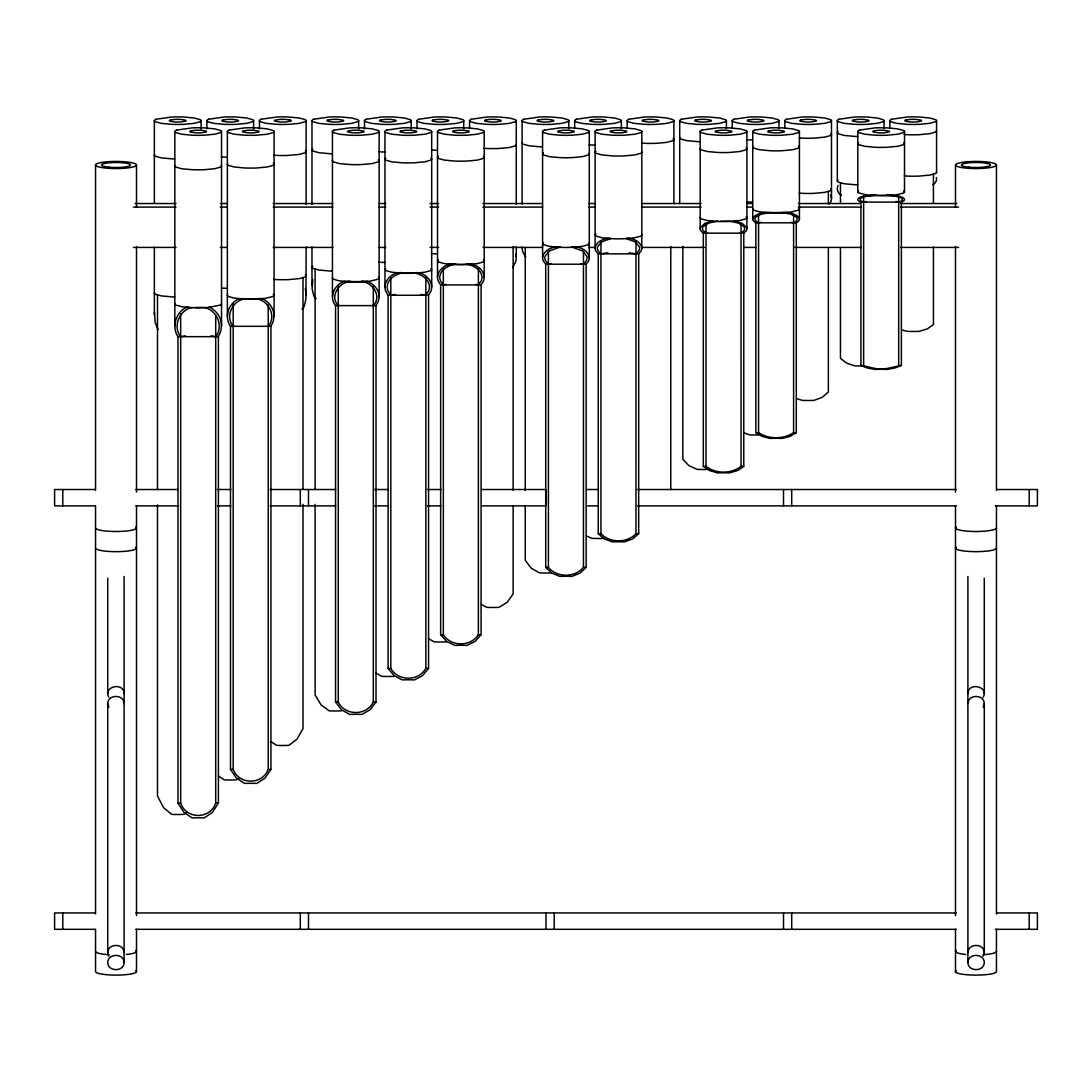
<?xml version="1.0" encoding="UTF-8"?>
<svg xmlns="http://www.w3.org/2000/svg" width="1092" height="1092" viewBox="0 0 1092 1092"><rect width="100%" height="100%" fill="white"/><g stroke="black" fill="none" stroke-linecap="round" stroke-linejoin="round"><path stroke-width="1.5" d="M158.026 329.579L155.16 322.495L154.491 312.394M306.129 247.01L305.937 298.976L304.354 305.733L303.003 308.886L301.924 308.886M316.175 298.525L315.097 298.525L313.745 295.536L312.162 289.107L312.762 279.238M221.54 131.545L221.54 325.785L220.734 331.395L218.414 336.664L218.414 803.043L212.394 812.421L204.231 817.922A24.952 4.341 0 0 0 192.137 817.922L183.975 812.421L177.969 803.043L177.969 336.664C171.389 326.767 175.826 312.285 186.514 307.33L188.957 307.343M274.078 131.545L274.078 316.079L273.273 321.362L270.939 326.317L270.939 769.382L264.933 778.227L256.77 783.428A24.952 4.341 0 0 0 244.676 783.428L236.5 778.227L230.494 769.382L230.494 326.317C223.778 316.926 228.678 303.044 239.052 298.703L245.168 298.73A22.563 3.918 0 0 0 253.48 298.812L264.933 298.43L273.273 296.41A20.393 3.535 0 0 0 273.273 294.444M379.142 131.545L379.142 296.655L378.351 301.269L376.017 305.61L376.017 702.033L370.011 709.841L361.834 714.427A24.952 4.341 0 0 0 349.754 714.427L341.578 709.841L335.572 702.033L335.572 305.61C328.555 297.215 334.48 284.589 344.116 281.449L350.232 281.477A22.563 3.918 0 0 0 358.545 281.572L361.356 281.477A21.54 3.74 0 0 0 363.868 281.34M108.831 697.242C102.621 686.418 123.819 681.681 124.106 693.611M108.831 956.183L107.726 952.552L107.726 703.576C107.876 694.116 123.969 694.116 124.106 703.576M107.726 952.552C107.876 943.092 123.969 943.092 124.106 952.552M124.106 962.516C123.969 971.976 107.876 971.976 107.726 962.516C107.876 953.057 123.969 953.057 124.106 962.516L124.106 576.48M967.894 693.611C968.181 681.681 989.379 686.418 983.169 697.242M967.894 703.576C968.031 694.116 984.124 694.116 984.274 703.576L984.274 952.552L983.169 956.183M984.274 703.576L983.169 707.207M967.894 952.552C968.031 943.092 984.124 943.092 984.274 952.552M967.894 962.516C968.031 953.057 984.124 953.057 984.274 962.516C984.124 971.976 968.031 971.976 967.894 962.516L967.894 576.48M838.124 185.394L837.523 187.019A23.819 12.804 0.5 0 0 839.106 193.53L841.536 195.031M215.711 315.301L215.711 803.043C210.292 819.573 186.077 819.573 180.671 803.043L180.671 313.663M268.236 305.009L268.236 769.382C262.421 785.052 239.025 785.052 233.197 769.382L233.197 303.371M373.314 286.063L373.314 702.033C366.639 715.997 344.949 715.997 338.274 702.033L338.274 286.063M425.853 277.409L425.853 668.372C418.741 681.463 397.911 681.463 390.813 668.372L390.813 277.409M421.171 294.444L425.88 295.277L428.706 290.854A34.671 19.096 -0.9 0 0 429.252 285.039C427.736 277.969 420.516 273.983 413.882 272.85C421.676 271.294 429.743 277.204 431.477 284.78A38.37 21.144 -0.9 0 1 430.89 291.236L428.555 295.263L428.555 668.372L422.549 675.648L414.373 679.92A24.952 4.341 0 0 0 402.279 679.92L394.116 675.648L388.11 668.372L388.11 295.263L385.776 291.236A38.37 21.144 0.9 0 1 385.176 284.78C386.909 277.204 394.99 271.294 402.771 272.85A22.563 3.918 0 0 0 411.083 272.945L413.882 272.85A21.54 3.74 0 0 0 416.407 272.713M478.378 268.741L478.378 634.698C470.829 646.914 450.9 646.914 443.338 634.698L443.338 268.741M475.784 284.384L478.419 284.916L481.244 280.849A32.692 17.131 -0.9 0 0 481.777 275.471C480.098 268.646 472.795 265.274 466.421 264.223C473.86 262.817 482.104 267.868 484.015 275.239A36.186 18.96 -0.9 0 1 483.415 281.19L481.081 284.916L481.081 634.698L475.075 641.454L466.912 645.413A24.952 4.341 0 0 0 454.818 645.413L446.655 641.454L440.636 634.698L440.636 284.916L438.315 281.19A36.186 18.96 0.9 0 1 437.715 275.239C439.639 267.827 447.938 262.79 455.405 264.223A22.563 3.918 0 0 0 463.622 264.319L466.421 264.223A21.54 3.74 0 0 0 468.932 264.087M583.456 251.392L583.456 567.362C575.006 577.804 556.865 577.804 548.416 567.362L548.416 251.392M580.862 263.691L583.497 264.223L586.322 260.824A29.143 13.486 -0.8 0 0 586.854 256.333L582.678 250.901L571.498 246.969C578.296 245.946 586.691 249.249 589.093 256.142A32.255 14.933 -0.8 0 1 588.492 261.111L586.158 264.209L586.158 567.362L580.152 573.054L571.976 576.412A24.952 4.341 0 0 0 559.896 576.412L551.719 573.054L545.713 567.362L545.713 264.209L543.379 261.111A32.255 14.933 0.8 0 1 542.792 256.142C545.181 249.222 553.644 245.918 560.469 246.983M635.994 241.127L635.994 533.688C627.095 543.215 609.841 543.215 600.955 533.688L600.955 241.127M626.48 238.343C632.309 237.988 639.325 240.882 641.618 246.601A30.494 13.077 -0.7 0 1 641.031 251.064L638.711 253.835L638.697 533.688L632.691 538.861L624.515 541.919A24.952 4.341 0 0 0 612.435 541.919L604.258 538.861L598.252 533.688L598.252 253.863L595.918 251.064A30.494 13.077 0.7 0 1 595.317 246.601C597.624 240.882 604.64 237.988 610.469 238.343M734.001 221.075L742.069 223.287L746.696 227.505A27.409 9.651 -0.6 0 1 746.095 230.985L743.788 233.142L743.761 466.352L741.058 466.352C731.312 474.037 715.765 474.037 706.019 466.352L703.316 466.352L703.316 233.156L700.982 230.985A27.409 9.651 0.6 0 1 700.395 227.505L705.023 223.287L713.09 221.075M743.761 466.352L737.755 470.475L729.592 472.904A24.952 4.341 0 0 0 717.499 472.904L709.322 470.475L703.316 466.352M752.934 208.681A20.393 3.535 0 0 0 753.521 210.155L759.568 211.848L770.037 212.831A24.952 4.341 0 0 0 782.118 212.831C787.987 212.08 795.467 212.858 799.235 217.963A26.017 8.053 -0.5 0 1 797.651 221.894L796.314 222.795L796.3 432.678L793.597 432.678C783.455 439.421 768.7 439.421 758.558 432.678L755.855 432.678L755.855 222.809L754.504 221.894A26.017 8.053 0.5 0 1 752.934 217.963C756.77 212.681 764.591 212.257 770.515 212.476A22.563 3.918 0 0 0 778.828 212.558L790.294 212.176L798.634 210.155A20.393 3.535 0 0 0 798.634 208.19M796.3 432.678L790.294 436.281L782.118 438.411A24.952 4.341 0 0 0 770.037 438.411L761.861 436.281L755.855 432.678M186.65 812.707L183.756 814.373A24.952 4.341 0 0 1 171.662 814.373L163.5 807.561L157.494 795.972L157.494 504.9M901.378 365.342L886.608 368.591A19.601 6.784 0 0 1 875.688 368.591L860.933 365.342L860.933 202.102L901.378 202.102L901.378 365.342L895.372 367.895L887.195 369.41A24.952 4.341 0 0 0 875.101 369.41L866.939 367.895L860.933 365.342M239.189 778.282L236.295 779.865A24.952 4.341 0 0 1 224.201 779.865L218.577 776.098M901.391 202.102L902.729 201.501A23.819 5.16 -0.4 0 0 904.299 198.867L903.712 198.212A23.546 5.091 -0.4 0 0 897.665 195.973L883.906 195.318A22.563 3.918 0 0 1 875.688 195.222L866.939 194.922L858.599 192.902A20.393 3.535 0 0 1 858.599 190.95M290.486 121.198L285.967 121.935A8.873 1.542 0 0 1 279.593 121.935L275.075 121.198A7.316 1.269 0 0 1 275.075 120.161L279.593 119.438A8.873 1.542 0 0 1 285.967 119.438L290.486 120.161M273.846 279.429L276.74 279.593A24.952 4.341 0 0 0 288.82 279.593L299.29 278.61L305.337 276.918A20.393 3.535 0 0 0 305.337 274.966M799.207 193.175L802.101 193.339A24.952 4.341 0 0 0 814.182 193.339L824.651 192.356L830.698 190.663A20.393 3.535 0 0 0 830.698 188.711M904.272 175.935L907.165 176.085A24.952 4.341 0 0 0 919.259 176.085L929.729 175.102L935.762 173.41A20.393 3.535 0 0 0 936.363 171.935M192.629 307.357C179.716 309.486 172.304 326.139 180.63 336.677L185.34 335.845M245.263 298.73C232.828 300.273 224.611 316.202 233.169 326.317L233.988 326.126M339.052 305.419L338.233 305.623C329.279 296.314 339.052 282.145 350.327 281.477A21.54 3.74 0 0 1 347.72 281.34M706.811 232.965L703.166 230.781A24.72 8.709 0.6 0 1 703.166 226.617L708.626 223.068L717.99 221.103M610.401 238.739L601.733 241.878L597.556 246.778A27.559 11.807 0.7 0 0 598.088 250.805L600.914 253.863L607.916 252.798M866.229 201.583L862.871 201.87M761.165 222.277L758.517 222.823L756.592 221.635A23.492 7.275 0.5 0 1 755.705 217.199L761.165 214.155L770.624 212.476M551.01 263.691L548.375 264.223L545.55 260.824A29.143 13.486 0.8 0 1 545.017 256.333L549.194 250.901L560.373 246.969A21.54 3.74 0 0 1 557.862 246.833M445.945 284.384L443.311 284.916L440.486 280.849A32.692 17.131 0.9 0 1 439.953 275.471C441.618 268.646 448.935 265.274 455.309 264.223A21.54 3.74 0 0 1 452.784 264.087M395.481 294.444L390.772 295.277L387.947 290.854A34.671 19.096 0.9 0 1 387.414 285.039C388.929 277.955 396.205 273.915 402.866 272.85A21.54 3.74 0 0 1 400.259 272.713M728.132 221.13L726.303 221.185A22.563 3.918 0 0 1 720.788 221.185M202.771 307.384L200.942 307.439A22.563 3.918 0 0 1 195.427 307.439M208.64 307.33L220.734 305.037A20.393 3.535 0 0 0 221.335 303.562M932.896 184.671L934.779 183.333A22.932 11.316 -0.4 0 0 936.363 177.464M135.135 203.535L176.044 203.535M220.366 203.535L227.191 203.535M273.218 203.535L332.896 203.535M378.924 203.535L385.749 203.535M430.071 203.535L438.588 203.535M482.923 203.535L542.587 203.535M588.615 203.535L595.44 203.535M641.468 203.535L701.146 203.535M747.174 203.535L752.292 203.535M798.32 203.535L859.691 203.535M900.613 203.535L956.865 203.535M133.429 207.098L176.044 207.098M220.366 207.098L227.191 207.098M273.218 207.098L332.896 207.098M378.924 207.098L385.749 207.098M430.071 207.098L438.588 207.098M482.923 207.098L542.587 207.098M588.615 207.098L595.44 207.098M641.468 207.098L701.146 207.098M747.174 207.098L752.292 207.098M798.32 207.098L861.397 207.098M900.613 207.098L958.571 207.098M755.855 222.809L796.3 222.809M703.316 233.156L743.761 233.156M133.429 247.42L176.044 247.42M220.366 247.42L227.191 247.42M273.218 247.42L332.896 247.42M378.924 247.42L385.749 247.42M430.071 247.42L438.588 247.42M482.923 247.42L542.587 247.42M588.615 247.42L595.44 247.42M641.468 247.42L704.558 247.42M743.761 247.42L755.691 247.42M794.908 247.42L861.397 247.42M900.613 247.42L958.571 247.42M598.252 253.863L638.697 253.863M525.784 257.125L522.904 252.197A32.255 23.806 1 0 1 522.112 246.942M545.713 264.209L586.158 264.209M512.612 267.485L515.479 262.244A34.152 26.017 -1.1 0 0 516.079 253.835M440.636 284.916L481.081 284.916M388.11 295.263L428.555 295.263M335.572 305.61L376.017 305.61M230.494 326.317L270.939 326.317M177.969 336.664L218.414 336.664M95.059 489.516L54.6 489.516L54.6 505.883L95.059 505.883M135.831 489.516L178.296 489.516M217.363 489.516L230.958 489.516M270.024 489.516L335.667 489.516M374.733 489.516L388.329 489.516M427.395 489.516L440.991 489.516M481.749 489.516L546 489.516L546 505.883L481.749 505.883M586.459 489.516L598.361 489.516M637.428 489.516L956.264 489.516M996.982 489.516L1037.4 489.516L1037.4 505.883L995.276 505.883M135.831 505.883L178.296 505.883M217.363 505.883L230.958 505.883M270.024 505.883L335.667 505.883M374.733 505.883L388.329 505.883M427.395 505.883L440.991 505.883M586.459 505.883L598.361 505.883M637.428 505.883L956.264 505.883M598.252 533.688L600.955 533.688M635.994 533.688L638.697 533.688M545.713 567.362L548.416 567.362M583.456 567.362L586.158 567.362M440.636 634.698L443.338 634.698M478.378 634.698L481.081 634.698M388.11 668.372L390.813 668.372M425.853 668.372L428.555 668.372M335.572 702.033L338.274 702.033M373.314 702.033L376.017 702.033M230.494 769.382L233.197 769.382M268.236 769.382L270.939 769.382M177.969 803.043L180.671 803.043M215.711 803.043L218.414 803.043M95.059 912.953L54.6 912.953L54.6 929.319L95.059 929.319M135.831 912.953L956.264 912.953M996.982 912.953L1037.4 912.953L1037.4 929.319L995.276 929.319M135.831 929.319L956.264 929.319M904.272 134.521L907.165 134.685A24.952 4.341 0 0 0 919.259 134.685L929.729 133.702L935.762 132.009A20.393 3.535 0 0 0 936.363 130.535M799.207 137.974L802.101 138.138A24.952 4.341 0 0 0 814.182 138.138L824.651 137.155L830.698 135.463A20.393 3.535 0 0 0 830.698 133.497M746.669 139.708L749.562 139.858A24.952 4.341 0 0 0 752.552 139.953M641.591 143.148L644.485 143.311A24.952 4.341 0 0 0 656.579 143.311L667.048 142.329L673.082 140.636A20.393 3.535 0 0 0 673.082 138.684M589.066 144.881L591.96 145.031A24.952 4.341 0 0 0 594.949 145.127M483.988 148.321L486.882 148.485A24.952 4.341 0 0 0 498.962 148.485L509.432 147.502L515.479 145.809A20.393 3.535 0 0 0 516.079 144.335M431.449 150.054L434.343 150.218A24.952 4.341 0 0 0 437.346 150.314M378.924 151.774L381.804 151.938A24.952 4.341 0 0 0 384.807 152.034M273.846 155.228L276.74 155.392A24.952 4.341 0 0 0 288.82 155.392L299.29 154.409L305.337 152.716A20.393 3.535 0 0 0 305.337 150.751M221.307 156.948L224.201 157.111A24.952 4.341 0 0 0 227.204 157.207M746.669 201.802L749.562 201.965A24.952 4.341 0 0 0 752.552 202.061M431.449 253.562L434.343 253.713A24.952 4.341 0 0 0 437.346 253.808M378.924 262.189L381.804 262.339A24.952 4.341 0 0 0 384.807 262.435M221.307 288.056L224.201 288.22A24.952 4.341 0 0 0 227.204 288.315M781.64 212.476L791.004 214.155L796.464 217.199A23.492 7.275 -0.5 0 1 795.577 221.635L793.638 222.823L791.004 222.277M629.019 252.798L636.022 253.863L638.847 250.805A27.559 11.807 -0.7 0 0 639.393 246.778L635.216 241.878L626.549 238.739M729.101 221.103L738.465 223.068L743.925 226.617A24.72 8.709 -0.6 0 1 743.925 230.781L740.28 232.965M211.029 335.845L215.738 336.677C224.065 326.139 216.653 309.486 203.74 307.357M896.068 201.583L899.426 201.87A21.321 4.614 -0.4 0 0 889.243 195.372L886.704 195.222A21.54 3.74 0 0 0 891.7 194.881M838.124 180.084A20.393 3.535 0 0 0 838.124 182.036L844.171 183.729L854.627 184.712A24.952 4.341 0 0 0 857.629 184.807M312.762 266.339A20.393 3.535 0 0 0 312.762 268.291L318.809 269.983L329.279 270.966A24.952 4.341 0 0 0 332.268 271.062M372.536 305.419L373.355 305.623C382.282 296.341 372.59 282.241 361.356 281.477L370.011 281.176L378.351 279.156A20.393 3.535 0 0 0 378.351 277.204M154.559 292.697A20.393 3.535 0 0 0 155.16 294.171L161.193 295.864L171.662 296.847A24.952 4.341 0 0 0 174.665 296.942M267.458 326.126L268.277 326.317C276.808 316.216 268.673 300.382 256.279 298.73M901.542 329.893L907.165 331.34A24.952 4.341 0 0 0 919.259 331.34L927.422 328.842L933.428 324.597L933.428 247.051M796.464 398.539L802.101 400.355A24.952 4.341 0 0 0 814.182 400.355L822.358 397.229L828.364 391.932L828.364 247.775M743.925 432.869L749.562 434.848A24.952 4.341 0 0 0 758.653 434.944M860.906 202.102L859.581 201.501A23.819 5.16 0.4 0 1 857.998 198.867L858.599 198.212A23.546 5.091 0.4 0 1 864.632 195.973L875.101 195.577A24.952 4.341 0 0 0 887.195 195.577L897.665 194.594L903.712 192.902A20.393 3.535 0 0 0 903.712 190.95M586.322 535.844L591.96 538.356A24.952 4.341 0 0 0 604.04 538.356M481.244 604.49L486.882 607.357A24.952 4.341 0 0 0 498.962 607.357L507.138 602.388L513.144 593.952L513.144 505.528M428.719 638.806L434.343 641.864A24.952 4.341 0 0 0 446.437 641.864M376.18 673.136L381.804 676.371A24.952 4.341 0 0 0 393.898 676.371M271.103 741.782L276.74 745.372A24.952 4.341 0 0 0 288.82 745.372L296.997 739.161L303.003 728.623L303.003 504.313M108.831 707.207L107.726 703.576M830.698 194.772L831.285 196.56A24.843 14.373 -0.6 0 1 829.715 203.726M305.337 288.616L306.129 295.495M379.142 296.655C379.129 289.667 373.641 283.961 367.472 281.449L361.834 281.832A24.952 4.341 0 0 1 349.754 281.832L339.284 280.849L333.237 279.156A20.393 3.535 0 0 1 332.637 277.682M274.078 316.079C274.106 308.586 269.041 301.815 262.394 298.703L256.77 299.085A24.952 4.341 0 0 1 244.676 299.085L234.207 298.102L228.16 296.41A20.393 3.535 0 0 1 227.573 294.936M221.54 325.785C221.58 318.031 216.721 310.77 209.855 307.33L204.231 307.712A24.952 4.341 0 0 1 192.137 307.712L181.668 306.729L175.635 305.037A20.393 3.535 0 0 1 175.034 303.562M1029.21 489.516L1029.21 505.883M1029.21 912.953L1029.21 929.319M996.45 164.988L996.45 490.417M996.45 505.773L996.45 913.949M996.45 929.265L996.45 971.552A20.475 3.549 0 0 1 973.3 975.074A20.475 3.549 0 0 1 956.196 970.624M984.274 578.173L984.274 693.611M955.5 164.988L955.5 207.33M955.5 246.546L955.5 492.123M955.5 505.773L955.5 915.656M955.5 929.265L955.5 971.552M936.567 120.68L936.567 172.44M933.428 174.324L933.428 203.221M904.504 131.545L904.504 191.919M898.675 196.069L898.675 365.342M889.857 120.68L889.857 128.078M884.029 120.68L884.029 128.228M863.636 196.069L863.636 365.342M857.793 131.545L857.793 191.919M840.458 182.951L840.458 203.522M840.458 247.734L840.458 358.258L846.464 363.035L854.627 365.847A24.952 4.341 0 0 0 863.717 365.943M837.318 120.68L837.318 181.054M831.49 120.68L831.49 198.375M828.364 191.578L828.364 203.849M799.426 131.545L799.426 218.96M793.597 215.042L793.597 432.678M791.7 489.516L791.7 505.883M791.7 912.953L791.7 929.319M784.793 120.68L784.793 128.351M783.51 489.516L783.51 505.883M783.51 912.953L783.51 929.319M778.951 120.68L778.951 128.446M758.558 215.042L758.558 432.678M752.729 131.545L752.729 218.96M746.901 131.545L746.901 228.665M741.058 223.751L741.058 466.352M732.254 120.68L732.254 128.446M726.426 120.68L726.426 128.528M706.019 223.751L706.019 466.352M700.19 131.545L700.19 228.665M682.841 246.505L682.841 459.268L688.847 465.615L697.024 469.355A24.952 4.341 0 0 0 709.117 469.355M679.715 120.68L679.715 203.576M673.887 120.68L673.887 203.754M670.761 246.615L670.761 489.544M641.823 131.545L641.823 248.089M627.177 120.68L627.177 128.583M621.348 120.68L621.348 128.638M595.126 131.545L595.126 248.089M589.284 131.545L589.284 257.808M574.651 120.68L574.651 128.638M568.809 120.68L568.809 128.692M554.19 912.953L554.19 929.319M546 912.953L546 929.319M542.587 131.545L542.587 257.808M525.238 247.515L525.238 490.458M525.238 505.773L525.238 560.278L531.244 568.195L539.421 572.863A24.952 4.341 0 0 0 551.501 572.863M522.112 120.68L522.112 204.04M516.27 120.68L516.27 204.149M516.27 246.505L516.27 256.647M513.144 246.546L513.144 490.226M484.22 131.545L484.22 277.231M469.574 120.68L469.574 128.733M463.745 120.68L463.745 128.774M437.51 131.545L437.51 277.231M431.681 131.545L431.681 286.937M417.035 120.68L417.035 128.774M411.206 120.68L411.206 128.801M384.971 131.545L384.971 286.937M364.496 120.68L364.496 128.801M358.667 120.68L358.667 128.829M332.446 131.545L332.446 296.655M315.097 269.205L315.097 489.093M315.097 504.395L315.097 694.962L321.103 704.968L329.279 710.865A24.952 4.341 0 0 0 341.359 710.865M311.971 120.68L311.971 204.409M311.971 246.915L311.971 285.79M308.49 489.516L308.49 505.883M308.49 912.953L308.49 929.319M306.129 120.68L306.129 204.477M303.003 277.832L303.003 489.011M300.3 489.516L300.3 505.883M300.3 912.953L300.3 929.319M259.432 120.68L259.432 128.856M253.603 120.68L253.603 128.87M227.368 131.545L227.368 316.079M206.893 120.68L206.893 128.87M201.065 120.68L201.065 128.897M174.829 131.545L174.829 325.785M157.494 295.086L157.494 489.585M154.354 120.68L154.354 202.894M154.354 247.188L154.354 314.919M136.5 164.988A20.475 3.549 0 0 1 105.787 168.072A20.475 3.549 0 0 1 105.787 161.916A20.475 3.549 0 0 1 136.5 164.988L136.5 207.33M136.5 246.546L136.5 492.123M136.5 505.773L136.5 915.656M136.5 929.265L136.5 971.552M107.726 578.173L107.726 693.611M95.55 164.988L95.55 490.417M95.55 505.773L95.55 913.949M95.55 929.265L95.55 971.552A20.475 3.549 0 0 0 118.7 975.074A20.475 3.549 0 0 0 135.804 970.624M62.79 489.516L62.79 505.883M62.79 912.953L62.79 929.319M522.304 142.615A20.393 3.535 0 0 0 522.904 144.089L528.951 145.782L539.421 146.765A24.952 4.341 0 0 0 542.41 146.86M312.762 149.031A20.393 3.535 0 0 0 312.762 150.983L318.809 152.689L329.279 153.658A24.952 4.341 0 0 0 332.268 153.754M679.92 137.442A20.393 3.535 0 0 0 680.507 138.916L686.554 140.609L697.024 141.591A24.952 4.341 0 0 0 700.027 141.687M290.486 120.161A7.316 1.269 0 0 1 290.486 121.198M838.124 131.777A20.393 3.535 0 0 0 838.124 133.729L844.171 135.435L854.627 136.404A24.952 4.341 0 0 0 857.629 136.514M154.559 154.695A20.393 3.535 0 0 0 155.16 156.156L161.193 157.862L171.662 158.831A24.952 4.341 0 0 0 174.665 158.927M385.776 158.163A20.393 3.535 0 0 0 385.776 160.128L391.823 161.821L402.279 162.804A24.952 4.341 0 0 0 414.373 162.804L424.843 161.821L430.89 160.128A20.393 3.535 0 0 0 430.89 158.163M385.776 268.577A20.393 3.535 0 0 0 385.776 270.529L391.823 272.222L402.279 273.205A24.952 4.341 0 0 0 414.373 273.205L424.843 272.222L430.89 270.529A20.393 3.535 0 0 0 430.89 268.577M595.918 151.269A20.393 3.535 0 0 0 595.918 153.221L601.965 154.928L612.435 155.897A24.952 4.341 0 0 0 624.515 155.897L634.984 154.928L641.031 153.221A20.393 3.535 0 0 0 641.618 151.747M595.918 234.07A20.393 3.535 0 0 0 595.918 236.036L601.965 237.728L612.435 238.711A24.952 4.341 0 0 0 624.515 238.711L634.984 237.728L641.031 236.036A20.393 3.535 0 0 0 641.618 234.562M543.379 152.989A20.393 3.535 0 0 0 543.379 154.955L549.426 156.647L559.896 157.63A24.952 4.341 0 0 0 571.976 157.63L582.445 156.647L588.492 154.955A20.393 3.535 0 0 0 589.093 153.481M543.379 242.697A20.393 3.535 0 0 0 543.379 244.649L549.426 246.355L559.896 247.324A24.952 4.341 0 0 0 571.976 247.324L582.445 246.355L588.492 244.649A20.393 3.535 0 0 0 589.093 243.188M574.01 246.833A21.54 3.74 0 0 1 571.498 246.969M332.637 160.374A20.393 3.535 0 0 0 333.237 161.848L339.284 163.541L349.754 164.523A24.952 4.341 0 0 0 361.834 164.523L372.304 163.541L378.351 161.848A20.393 3.535 0 0 0 378.351 159.896M700.395 148.307A20.393 3.535 0 0 0 700.982 149.781L707.029 151.474L717.499 152.457A24.952 4.341 0 0 0 729.592 152.457L740.048 151.474L746.095 149.781A20.393 3.535 0 0 0 746.095 147.816M700.395 217.308A20.393 3.535 0 0 0 700.982 218.782L707.029 220.475L717.499 221.458A24.952 4.341 0 0 0 729.592 221.458L740.048 220.475L746.095 218.782A20.393 3.535 0 0 0 746.095 216.817M752.934 146.574A20.393 3.535 0 0 0 753.521 148.048L759.568 149.74L770.037 150.723A24.952 4.341 0 0 0 782.118 150.723L792.587 149.74L798.634 148.048A20.393 3.535 0 0 0 798.634 146.096M438.315 156.443A20.393 3.535 0 0 0 438.315 158.395L444.348 160.101L454.818 161.07A24.952 4.341 0 0 0 466.912 161.07L477.381 160.101L483.415 158.395A20.393 3.535 0 0 0 483.415 156.443M438.315 259.951A20.393 3.535 0 0 0 438.315 261.903L444.348 263.609L454.818 264.578A24.952 4.341 0 0 0 466.912 264.578L477.381 263.609L483.415 261.903A20.393 3.535 0 0 0 483.415 259.951M227.573 163.827A20.393 3.535 0 0 0 228.16 165.302L234.207 166.994L244.676 167.977A24.952 4.341 0 0 0 256.77 167.977L267.226 166.994L273.273 165.302A20.393 3.535 0 0 0 273.273 163.336M858.599 142.643A20.393 3.535 0 0 0 858.599 144.594L864.646 146.301L875.101 147.27A24.952 4.341 0 0 0 887.195 147.27L897.665 146.301L903.712 144.594A20.393 3.535 0 0 0 903.712 142.643M870.597 194.881A21.54 3.74 0 0 0 875.593 195.222L873.081 195.386A21.321 4.614 0.4 0 0 862.953 201.87M175.034 165.547A20.393 3.535 0 0 0 175.635 167.021L181.668 168.728L192.137 169.697A24.952 4.341 0 0 0 204.231 169.697L214.701 168.728L220.734 167.021A20.393 3.535 0 0 0 221.335 165.547M135.804 527.027A20.475 3.549 0 0 1 118.7 531.463A20.475 3.549 0 0 1 95.55 527.941M135.804 547.188A20.475 3.549 0 0 1 118.7 551.624A20.475 3.549 0 0 1 95.55 548.102M135.804 950.463A20.475 3.549 0 0 1 126.263 954.463M109.023 954.722A20.475 3.549 0 0 1 95.55 951.378M996.45 527.941A20.475 3.549 0 0 1 973.3 531.463A20.475 3.549 0 0 1 956.196 527.027M996.45 548.102A20.475 3.549 0 0 1 973.3 551.624A20.475 3.549 0 0 1 956.196 547.188M996.45 951.378A20.475 3.549 0 0 1 982.977 954.722M965.737 954.463A20.475 3.549 0 0 1 956.196 950.463M156.142 119.233L155.16 119.697A20.393 3.535 0 0 0 155.16 121.662L161.193 123.355L171.662 124.338A24.952 4.341 0 0 0 183.756 124.338L194.226 123.355L200.259 121.662A20.393 3.535 0 0 0 200.273 119.697L194.226 118.004L183.756 117.021A24.952 4.341 0 0 0 171.662 117.021L156.142 119.233M176.617 130.098L175.635 130.562A20.393 3.535 0 0 0 175.635 132.528L181.668 134.22L192.137 135.203A24.952 4.341 0 0 0 204.231 135.203L214.701 134.22L220.734 132.528A20.393 3.535 0 0 0 220.748 130.562L214.701 128.87L204.231 127.887A24.952 4.341 0 0 0 192.137 127.887L176.617 130.098M208.668 119.233L207.685 119.697A20.393 3.535 0 0 0 207.685 121.662L213.732 123.355L224.201 124.338A24.952 4.341 0 0 0 236.295 124.338L246.751 123.355L252.798 121.662A20.393 3.535 0 0 0 252.798 119.697L246.751 118.004L236.295 117.021A24.952 4.341 0 0 0 224.201 117.021L208.668 119.233M229.143 130.098L228.16 130.562A20.393 3.535 0 0 0 228.16 132.528L234.207 134.22L244.676 135.203A24.952 4.341 0 0 0 256.77 135.203L267.226 134.22L273.273 132.528A20.393 3.535 0 0 0 273.273 130.562L267.226 128.87L256.77 127.887A24.952 4.341 0 0 0 244.676 127.887L229.143 130.098M261.206 119.233L260.224 119.697A20.393 3.535 0 0 0 260.224 121.662L266.271 123.355L276.74 124.338A24.952 4.341 0 0 0 288.82 124.338L299.29 123.355L305.337 121.662A20.393 3.535 0 0 0 305.337 119.697L299.29 118.004L288.82 117.021A24.952 4.341 0 0 0 276.74 117.021L261.206 119.233M313.745 119.233L312.762 119.697A20.393 3.535 0 0 0 312.762 121.662L318.809 123.355L329.279 124.338A24.952 4.341 0 0 0 341.359 124.338L351.829 123.355L357.876 121.662A20.393 3.535 0 0 0 357.876 119.697L351.829 118.004L341.359 117.021A24.952 4.341 0 0 0 329.279 117.021L313.745 119.233M334.22 130.098L333.237 130.562A20.393 3.535 0 0 0 333.237 132.528L339.284 134.22L349.754 135.203A24.952 4.341 0 0 0 361.834 135.203L372.304 134.22L378.351 132.528A20.393 3.535 0 0 0 378.351 130.562L372.304 128.87L361.834 127.887A24.952 4.341 0 0 0 349.754 127.887L334.22 130.098M366.284 119.233L365.301 119.697A20.393 3.535 0 0 0 365.301 121.662L371.348 123.355L381.804 124.338A24.952 4.341 0 0 0 393.898 124.338L404.368 123.355L410.415 121.662A20.393 3.535 0 0 0 410.415 119.697L404.368 118.004L393.898 117.021A24.952 4.341 0 0 0 381.804 117.021L366.284 119.233M386.759 130.098L385.776 130.562A20.393 3.535 0 0 0 385.776 132.528L391.823 134.22L402.279 135.203A24.952 4.341 0 0 0 414.373 135.203L424.843 134.22L430.89 132.528A20.393 3.535 0 0 0 430.89 130.562L424.843 128.87L414.373 127.887A24.952 4.341 0 0 0 402.279 127.887L386.759 130.098M418.809 119.233L417.84 119.697A20.393 3.535 0 0 0 417.84 121.662L423.873 123.355L434.343 124.338A24.952 4.341 0 0 0 446.437 124.338L456.906 123.355L462.94 121.662A20.393 3.535 0 0 0 462.94 119.697L456.906 118.004L446.437 117.021A24.952 4.341 0 0 0 434.343 117.021L418.809 119.233M439.284 130.098L438.315 130.562A20.393 3.535 0 0 0 438.315 132.528L444.348 134.22L454.818 135.203A24.952 4.341 0 0 0 466.912 135.203L477.381 134.22L483.415 132.528A20.393 3.535 0 0 0 483.415 130.562L477.381 128.87L466.912 127.887A24.952 4.341 0 0 0 454.818 127.887L439.284 130.098M471.348 119.233L470.365 119.697A20.393 3.535 0 0 0 470.365 121.662L476.412 123.355L486.882 124.338A24.952 4.341 0 0 0 498.962 124.338L509.432 123.355L515.479 121.662A20.393 3.535 0 0 0 515.479 119.697L509.432 118.004L498.962 117.021A24.952 4.341 0 0 0 486.882 117.021L471.348 119.233M523.887 119.233L522.904 119.697A20.393 3.535 0 0 0 522.904 121.662L528.951 123.355L539.421 124.338A24.952 4.341 0 0 0 551.501 124.338L561.971 123.355L568.017 121.662A20.393 3.535 0 0 0 568.017 119.697L561.971 118.004L551.501 117.021A24.952 4.341 0 0 0 539.421 117.021L523.887 119.233M544.362 130.098L543.379 130.562A20.393 3.535 0 0 0 543.379 132.528L549.426 134.22L559.896 135.203A24.952 4.341 0 0 0 571.976 135.203L582.445 134.22L588.492 132.528A20.393 3.535 0 0 0 588.492 130.562L582.445 128.87L571.976 127.887A24.952 4.341 0 0 0 559.896 127.887L544.362 130.098M576.426 119.233L575.443 119.697A20.393 3.535 0 0 0 575.443 121.662L581.49 123.355L591.96 124.338A24.952 4.341 0 0 0 604.04 124.338L614.509 123.355L620.556 121.662A20.393 3.535 0 0 0 620.556 119.697L614.509 118.004L604.04 117.021A24.952 4.341 0 0 0 591.96 117.021L576.426 119.233M596.901 130.098L595.918 130.562A20.393 3.535 0 0 0 595.918 132.528L601.965 134.22L612.435 135.203A24.952 4.341 0 0 0 624.515 135.203L634.984 134.22L641.031 132.528A20.393 3.535 0 0 0 641.031 130.562L634.984 128.87L624.515 127.887A24.952 4.341 0 0 0 612.435 127.887L596.901 130.098M628.965 119.233L627.982 119.697A20.393 3.535 0 0 0 627.982 121.662L634.015 123.355L644.485 124.338A24.952 4.341 0 0 0 656.579 124.338L667.048 123.355L673.082 121.662A20.393 3.535 0 0 0 673.082 119.697L667.048 118.004L656.579 117.021A24.952 4.341 0 0 0 644.485 117.021L628.965 119.233M681.49 119.233L680.507 119.697A20.393 3.535 0 0 0 680.507 121.662L686.554 123.355L697.024 124.338A24.952 4.341 0 0 0 709.117 124.338L719.573 123.355L725.62 121.662A20.393 3.535 0 0 0 725.62 119.697L719.573 118.004L709.117 117.021A24.952 4.341 0 0 0 697.024 117.021L681.49 119.233M701.965 130.098L700.982 130.562A20.393 3.535 0 0 0 700.982 132.528L707.029 134.22L717.499 135.203A24.952 4.341 0 0 0 729.592 135.203L740.048 134.22L746.095 132.528A20.393 3.535 0 0 0 746.095 130.562L740.048 128.87L729.592 127.887A24.952 4.341 0 0 0 717.499 127.887L701.965 130.098M734.029 119.233L733.046 119.697A20.393 3.535 0 0 0 733.046 121.662L739.093 123.355L749.562 124.338A24.952 4.341 0 0 0 761.643 124.338L772.112 123.355L778.159 121.662A20.393 3.535 0 0 0 778.159 119.697L772.112 118.004L761.643 117.021A24.952 4.341 0 0 0 749.562 117.021L734.029 119.233M754.504 130.098L753.521 130.562A20.393 3.535 0 0 0 753.521 132.528L759.568 134.22L770.037 135.203A24.952 4.341 0 0 0 782.118 135.203L792.587 134.22L798.634 132.528A20.393 3.535 0 0 0 798.634 130.562L792.587 128.87L782.118 127.887A24.952 4.341 0 0 0 770.037 127.887L754.504 130.098M786.568 119.233L785.585 119.697A20.393 3.535 0 0 0 785.585 121.662L791.632 123.355L802.101 124.338A24.952 4.341 0 0 0 814.182 124.338L824.651 123.355L830.698 121.662A20.393 3.535 0 0 0 830.698 119.697L824.651 118.004L814.182 117.021A24.952 4.341 0 0 0 802.101 117.021L786.568 119.233M839.106 119.233L838.124 119.697A20.393 3.535 0 0 0 838.124 121.662L844.171 123.355L854.627 124.338A24.952 4.341 0 0 0 866.72 124.338L877.19 123.355L883.237 121.662A20.393 3.535 0 0 0 883.237 119.697L877.19 118.004L866.72 117.021A24.952 4.341 0 0 0 854.627 117.021L839.106 119.233M859.581 130.098L858.599 130.562A20.393 3.535 0 0 0 858.599 132.528L864.646 134.22L875.101 135.203A24.952 4.341 0 0 0 887.195 135.203L897.665 134.22L903.712 132.528A20.393 3.535 0 0 0 903.712 130.562L897.665 128.87L887.195 127.887A24.952 4.341 0 0 0 875.101 127.887L859.581 130.098M891.632 119.233L890.663 119.697A20.393 3.535 0 0 0 890.649 121.662L896.696 123.355L907.165 124.338A24.952 4.341 0 0 0 919.259 124.338L929.729 123.355L935.762 121.662A20.393 3.535 0 0 0 935.762 119.697L929.729 118.004L919.259 117.021A24.952 4.341 0 0 0 907.165 117.021L891.632 119.233M170.489 120.011L170.011 120.161A7.316 1.269 0 0 0 169.997 121.198L174.515 121.935A8.873 1.542 0 0 0 180.903 121.935L185.422 121.198A7.316 1.269 0 0 0 185.422 120.161L180.903 119.438A8.873 1.542 0 0 0 174.515 119.438L170.489 120.011M223.027 120.011L222.536 120.161A7.316 1.269 0 0 0 222.536 121.198L227.054 121.935A8.873 1.542 0 0 0 233.442 121.935L237.947 121.198A7.316 1.269 0 0 0 237.96 120.161L233.442 119.438A8.873 1.542 0 0 0 227.054 119.438L223.027 120.011M190.964 130.876L190.486 131.026A7.316 1.269 0 0 0 190.472 132.064L194.99 132.787A8.873 1.542 0 0 0 201.378 132.787L205.897 132.064A7.316 1.269 0 0 0 205.897 131.026L201.378 130.303A8.873 1.542 0 0 0 194.99 130.303L190.964 130.876M243.502 130.876L243.011 131.026A7.316 1.269 0 0 0 243.011 132.064L247.529 132.787A8.873 1.542 0 0 0 253.917 132.787L258.422 132.064A7.316 1.269 0 0 0 258.435 131.026L253.917 130.303A8.873 1.542 0 0 0 247.529 130.303L243.502 130.876M328.091 120.011L327.614 120.161A7.316 1.269 0 0 0 327.614 121.198L332.132 121.935A8.873 1.542 0 0 0 338.506 121.935L343.024 121.198A7.316 1.269 0 0 0 343.024 120.161L338.506 119.438A8.873 1.542 0 0 0 332.132 119.438L328.091 120.011M380.63 120.011L380.152 120.161A7.316 1.269 0 0 0 380.152 121.198L384.657 121.935A8.873 1.542 0 0 0 391.045 121.935L395.563 121.198A7.316 1.269 0 0 0 395.563 120.161L391.045 119.438A8.873 1.542 0 0 0 384.657 119.438L380.63 120.011M348.566 130.876L348.089 131.026A7.316 1.269 0 0 0 348.089 132.064L352.607 132.787A8.873 1.542 0 0 0 358.981 132.787L363.5 132.064A7.316 1.269 0 0 0 363.5 131.026L358.981 130.303A8.873 1.542 0 0 0 352.607 130.303L348.566 130.876M433.169 120.011L432.678 120.161A7.316 1.269 0 0 0 432.678 121.198L437.196 121.935A8.873 1.542 0 0 0 443.584 121.935L448.089 121.198A7.316 1.269 0 0 0 448.102 120.161L443.584 119.438A8.873 1.542 0 0 0 437.196 119.438L433.169 120.011M401.105 130.876L400.627 131.026A7.316 1.269 0 0 0 400.627 132.064L405.132 132.787A8.873 1.542 0 0 0 411.52 132.787L416.038 132.064A7.316 1.269 0 0 0 416.038 131.026L411.52 130.303A8.873 1.542 0 0 0 405.132 130.303L401.105 130.876M485.708 120.011L485.217 120.161A7.316 1.269 0 0 0 485.217 121.198L489.735 121.935A8.873 1.542 0 0 0 496.123 121.935L500.627 121.198A7.316 1.269 0 0 0 500.627 120.161L496.123 119.438A8.873 1.542 0 0 0 489.735 119.438L485.708 120.011M453.644 130.876L453.153 131.026A7.316 1.269 0 0 0 453.153 132.064L457.671 132.787A8.873 1.542 0 0 0 464.059 132.787L468.564 132.064A7.316 1.269 0 0 0 468.577 131.026L464.059 130.303A8.873 1.542 0 0 0 457.671 130.303L453.644 130.876M538.233 120.011L537.755 120.161A7.316 1.269 0 0 0 537.755 121.198L542.274 121.935A8.873 1.542 0 0 0 548.648 121.935L553.166 121.198A7.316 1.269 0 0 0 553.166 120.161L548.648 119.438A8.873 1.542 0 0 0 542.274 119.438L538.233 120.011M590.772 120.011L590.294 120.161A7.316 1.269 0 0 0 590.294 121.198L594.799 121.935A8.873 1.542 0 0 0 601.187 121.935L605.705 121.198A7.316 1.269 0 0 0 605.705 120.161L601.187 119.438A8.873 1.542 0 0 0 594.799 119.438L590.772 120.011M558.708 130.876L558.23 131.026A7.316 1.269 0 0 0 558.23 132.064L562.749 132.787A8.873 1.542 0 0 0 569.123 132.787L573.641 132.064A7.316 1.269 0 0 0 573.641 131.026L569.123 130.303A8.873 1.542 0 0 0 562.749 130.303L558.708 130.876M643.311 120.011L642.833 120.161A7.316 1.269 0 0 0 642.819 121.198L647.338 121.935A8.873 1.542 0 0 0 653.726 121.935L658.244 121.198A7.316 1.269 0 0 0 658.244 120.161L653.726 119.438A8.873 1.542 0 0 0 647.338 119.438L643.311 120.011M611.247 130.876L610.769 131.026A7.316 1.269 0 0 0 610.769 132.064L615.274 132.787A8.873 1.542 0 0 0 621.662 132.787L626.18 132.064A7.316 1.269 0 0 0 626.18 131.026L621.662 130.303A8.873 1.542 0 0 0 615.274 130.303L611.247 130.876M695.85 120.011L695.358 120.161A7.316 1.269 0 0 0 695.358 121.198L699.876 121.935A8.873 1.542 0 0 0 706.265 121.935L710.769 121.198A7.316 1.269 0 0 0 710.769 120.161L706.265 119.438A8.873 1.542 0 0 0 699.876 119.438L695.85 120.011M748.375 120.011L747.897 120.161A7.316 1.269 0 0 0 747.897 121.198L752.415 121.935A8.873 1.542 0 0 0 758.79 121.935L763.308 121.198A7.316 1.269 0 0 0 763.308 120.161L758.79 119.438A8.873 1.542 0 0 0 752.415 119.438L748.375 120.011M716.325 130.876L715.833 131.026A7.316 1.269 0 0 0 715.833 132.064L720.351 132.787A8.873 1.542 0 0 0 726.74 132.787L731.244 132.064A7.316 1.269 0 0 0 731.244 131.026L726.74 130.303A8.873 1.542 0 0 0 720.351 130.303L716.325 130.876M800.914 120.011L800.436 120.161A7.316 1.269 0 0 0 800.436 121.198L804.954 121.935A8.873 1.542 0 0 0 811.329 121.935L815.847 121.198A7.316 1.269 0 0 0 815.847 120.161L811.329 119.438A8.873 1.542 0 0 0 804.954 119.438L800.914 120.011M768.85 130.876L768.372 131.026A7.316 1.269 0 0 0 768.372 132.064L772.89 132.787A8.873 1.542 0 0 0 779.265 132.787L783.783 132.064A7.316 1.269 0 0 0 783.783 131.026L779.265 130.303A8.873 1.542 0 0 0 772.89 130.303L768.85 130.876M853.453 120.011L852.975 120.161A7.316 1.269 0 0 0 852.961 121.198L857.479 121.935A8.873 1.542 0 0 0 863.868 121.935L868.386 121.198A7.316 1.269 0 0 0 868.386 120.161L863.868 119.438A8.873 1.542 0 0 0 857.479 119.438L853.453 120.011M905.991 120.011L905.5 120.161A7.316 1.269 0 0 0 905.5 121.198L910.018 121.935A8.873 1.542 0 0 0 916.406 121.935L920.911 121.198A7.316 1.269 0 0 0 920.925 120.161L916.406 119.438A8.873 1.542 0 0 0 910.018 119.438L905.991 120.011M873.928 130.876L873.45 131.026A7.316 1.269 0 0 0 873.436 132.064L877.954 132.787A8.873 1.542 0 0 0 884.343 132.787L888.861 132.064A7.316 1.269 0 0 0 888.861 131.026L884.343 130.303A8.873 1.542 0 0 0 877.954 130.303L873.928 130.876M108.791 167.172A14.483 2.512 0 0 0 130.508 164.988A14.483 2.512 0 0 0 108.791 162.817A14.483 2.512 0 0 0 108.791 167.172M961.492 167.499A20.475 3.549 0 0 0 995.754 165.916A20.475 3.549 0 0 0 970.679 161.561A20.475 3.549 0 0 0 961.492 167.499M968.741 167.172A14.483 2.512 0 0 0 990.458 164.988A14.483 2.512 0 0 0 968.741 162.817A14.483 2.512 0 0 0 968.741 167.172"/></g></svg>
